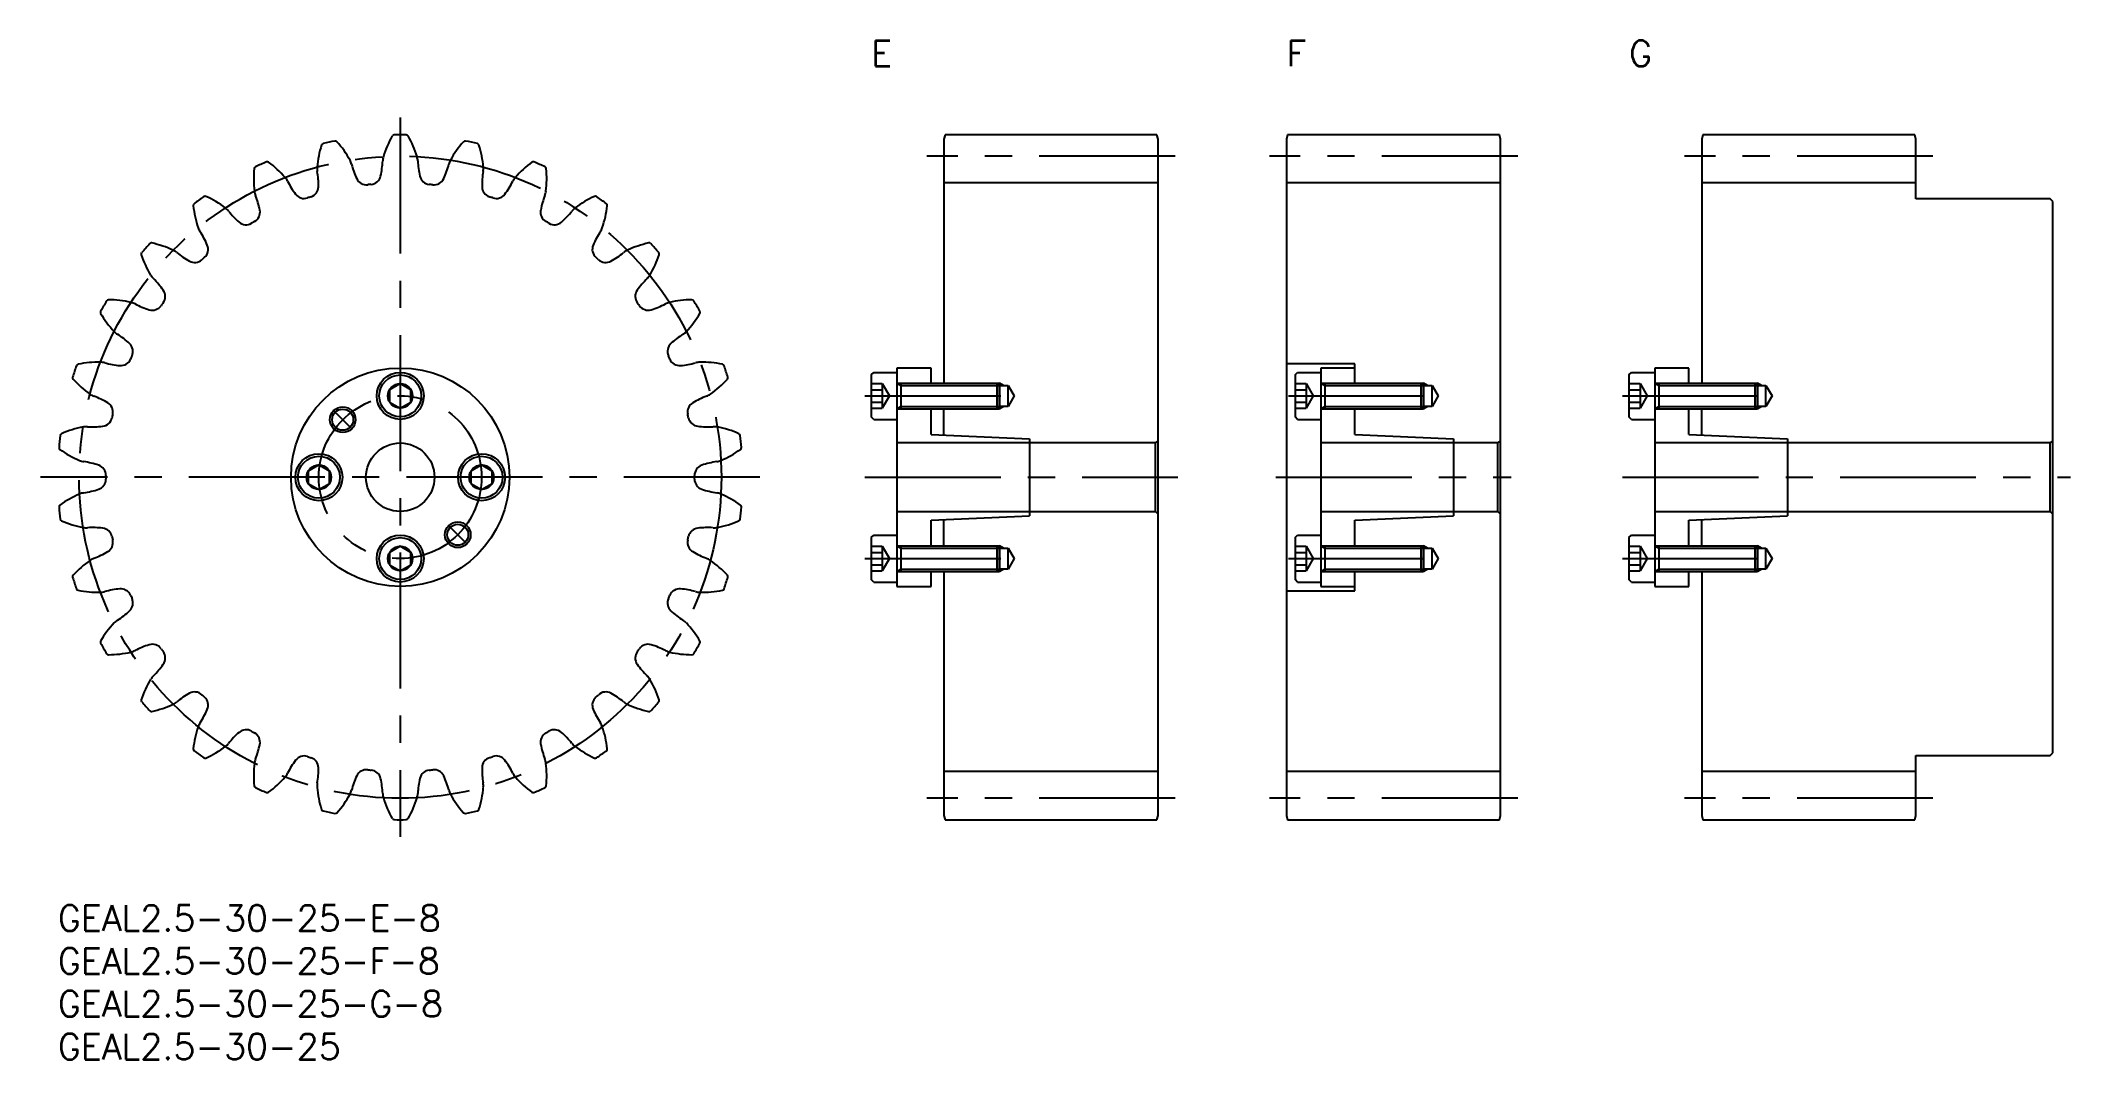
# Model space of a CAD drawing. Extents: x -2 to 235, y -18 to 101.
import ezdxf

# ---------------------------------------------------------------- set-up
doc = ezdxf.new("R2010")
doc.units = 0
doc.header["$LTSCALE"] = 0.5
doc.linetypes.add('CENTER', pattern=[50.8, 31.75, -6.35, 6.35, -6.35])
for name, color, linetype in [('MSM_CENTER', 1, 'CENTER'), ('MSM_CONTINUOUS', 7, 'CONTINUOUS'), ('MSM_NARROW', 5, 'CONTINUOUS'), ('MSM_PART_NUMBER', 7, 'CONTINUOUS')]:
    doc.layers.add(name, color=color, linetype=linetype)
doc.styles.get("Standard").update_dxf_attribs({"font": 'txt.shx', "height": 1, "bigfont": 'bigfont.shx'})

# ---------------------------------------------------------------- blocks, each defined once
blk = doc.blocks.new('*U3')
at = {"layer": 'MSM_PART_NUMBER'}
blk.add_text('GEAL2.5-30-25-F-8', height=3, dxfattribs=at).set_placement((0, -8))
blk = doc.blocks.new('*U4')
at = {"layer": 'MSM_PART_NUMBER'}
blk.add_text('GEAL2.5-30-25-E-8', height=3, dxfattribs=at).set_placement((0, -3))
blk = doc.blocks.new('*U5')
at = {"layer": 'MSM_PART_NUMBER'}
blk.add_text('GEAL2.5-30-25-G-8', height=3, dxfattribs=at).set_placement((0, -13))
blk = doc.blocks.new('*U6')
at = {"layer": 'MSM_PART_NUMBER'}
blk.add_text('E', height=3, dxfattribs=at).set_placement((95, 98))
blk = doc.blocks.new('*U7')
at = {"layer": 'MSM_PART_NUMBER'}
blk.add_text('G', height=3, dxfattribs=at).set_placement((183.5, 98))
blk = doc.blocks.new('*U8')
at = {"layer": 'MSM_PART_NUMBER'}
blk.add_text('GEAL2.5-30-25', height=3, dxfattribs=at).set_placement((0, -18))
blk = doc.blocks.new('*U9')
at = {"layer": 'MSM_PART_NUMBER'}
blk.add_text('F', height=3, dxfattribs=at).set_placement((143.5, 98))

msp = doc.modelspace()

# ---------------------------------------------------------------- linework, layer by layer
at = {"layer": 'MSM_CENTER'}
for p, q in [((40, 92), (40, 8)), ((130.5, 87.5), (101.5, 87.5)), ((170.5, 87.5), (141.5, 87.5)), ((219, 87.5), (190, 87.5)), ((94.25, 59.5), (112.12, 59.5)), ((143.75, 59.5), (161.62, 59.5)), ((182.75, 59.5), (200.62, 59.5)), ((32.17, 57.83), (34.4, 55.6)), ((82, 50), (-2, 50)), ((94.25, 50), (130.83, 50)), ((142.25, 50), (169.75, 50)), ((182.75, 50), (235.05, 50)), ((47.83, 42.17), (45.6, 44.4)), ((94.25, 40.5), (112.12, 40.5)), ((143.75, 40.5), (161.62, 40.5)), ((182.75, 40.5), (200.62, 40.5)), ((130.5, 12.5), (101.5, 12.5)), ((170.5, 12.5), (141.5, 12.5)), ((219, 12.5), (190, 12.5))]:
    msp.add_line(p, q, dxfattribs=at)
for radius in [37.5, 9.5]:
    msp.add_circle((40, 50), radius, dxfattribs=at)
at = {"layer": 'MSM_CONTINUOUS'}
for p, q in [((103.63, 90), (103.5, 89.5)), ((103.5, 89.5), (103.5, 61)), ((128.37, 90), (103.63, 90)), ((128.5, 89.5), (128.37, 90)), ((128.5, 10.5), (128.5, 89.5)), ((143.63, 90), (143.5, 89.5)), ((143.5, 89.5), (143.5, 10.5)), ((168.37, 90), (143.63, 90)), ((168.5, 89.5), (168.37, 90)), ((168.5, 10.5), (168.5, 89.5)), ((192.13, 90), (192, 89.5)), ((192, 89.5), (192, 61)), ((216.87, 90), (192.13, 90)), ((217, 89.5), (216.87, 90)), ((217, 82.5), (217, 89.5)), ((128.5, 84.37), (103.5, 84.37)), ((168.5, 84.37), (143.5, 84.37)), ((217, 84.37), (192, 84.37)), ((232.7, 82.5), (217, 82.5)), ((233, 82.2), (232.7, 82.5)), ((233, 17.8), (233, 82.2)), ((95, 61.95), (95.3, 62.25)), ((95, 61.95), (95, 57.05)), ((95.3, 62.25), (98, 62.25)), ((98, 62.75), (98, 37.25)), ((102, 62.75), (98, 62.75)), ((102, 61), (102, 62.75)), ((151.5, 63.25), (143.5, 63.25)), ((144.5, 61.95), (144.8, 62.25)), ((144.5, 61.95), (144.5, 57.05)), ((144.8, 62.25), (147.5, 62.25)), ((147.5, 62.75), (147.5, 37.25)), ((151.5, 62.75), (147.5, 62.75)), ((151.5, 61), (151.5, 63.25)), ((183.5, 61.95), (183.8, 62.25)), ((183.5, 61.95), (183.5, 57.05)), ((183.8, 62.25), (186.5, 62.25)), ((186.5, 62.75), (186.5, 37.25)), ((190.5, 62.75), (186.5, 62.75)), ((190.5, 61), (190.5, 62.75)), ((40, 60.94), (38.75, 60.22)), ((38.75, 60.22), (38.75, 58.78)), ((41.25, 60.22), (40, 60.94)), ((41.25, 58.78), (41.25, 60.22)), ((95, 60.94), (96.3, 60.94)), ((95, 60.22), (96.3, 60.22)), ((96.3, 60.94), (96.3, 58.06)), ((96.3, 60.94), (97.13, 59.5)), ((97.13, 59.5), (96.3, 58.06)), ((98, 61), (109.73, 61)), ((98.47, 61), (98.47, 58)), ((109.73, 58), (109.73, 61)), ((109.73, 61), (110, 60.73)), ((110, 60.73), (111, 60.73)), ((110, 60.73), (110, 58.27)), ((111, 58.27), (111, 60.73)), ((111, 60.73), (111.71, 59.5)), ((111.71, 59.5), (111, 58.27)), ((144.5, 60.94), (145.8, 60.94)), ((144.5, 60.22), (145.8, 60.22)), ((145.8, 60.94), (145.8, 58.06)), ((145.8, 60.94), (146.63, 59.5)), ((146.63, 59.5), (145.8, 58.06)), ((147.5, 61), (159.23, 61)), ((147.97, 61), (147.97, 58)), ((159.23, 58), (159.23, 61)), ((159.23, 61), (159.5, 60.73)), ((159.5, 60.73), (160.5, 60.73)), ((159.5, 60.73), (159.5, 58.27)), ((160.5, 58.27), (160.5, 60.73)), ((160.5, 60.73), (161.21, 59.5)), ((161.21, 59.5), (160.5, 58.27)), ((183.5, 60.94), (184.8, 60.94)), ((183.5, 60.22), (184.8, 60.22)), ((184.8, 60.94), (184.8, 58.06)), ((184.8, 60.94), (185.63, 59.5)), ((185.63, 59.5), (184.8, 58.06)), ((186.5, 61), (198.23, 61)), ((186.97, 61), (186.97, 58)), ((198.23, 58), (198.23, 61)), ((198.23, 61), (198.5, 60.73)), ((198.5, 60.73), (199.5, 60.73)), ((198.5, 60.73), (198.5, 58.27)), ((199.5, 58.27), (199.5, 60.73)), ((199.5, 60.73), (200.21, 59.5)), ((200.21, 59.5), (199.5, 58.27)), ((38.75, 58.78), (40, 58.06)), ((40, 58.06), (41.25, 58.78)), ((95, 58.78), (96.3, 58.78)), ((95, 58.06), (96.3, 58.06)), ((95.3, 56.75), (95, 57.05)), ((98, 58), (109.73, 58)), ((102, 55), (102, 58)), ((103.5, 54.93), (103.5, 58)), ((110, 58.27), (109.73, 58)), ((111, 58.27), (110, 58.27)), ((144.5, 58.78), (145.8, 58.78)), ((144.5, 58.06), (145.8, 58.06)), ((144.8, 56.75), (144.5, 57.05)), ((147.5, 58), (159.23, 58)), ((151.5, 55), (151.5, 58)), ((159.5, 58.27), (159.23, 58)), ((160.5, 58.27), (159.5, 58.27)), ((183.5, 58.78), (184.8, 58.78)), ((183.5, 58.06), (184.8, 58.06)), ((183.8, 56.75), (183.5, 57.05)), ((186.5, 58), (198.23, 58)), ((190.5, 55), (190.5, 58)), ((192, 54.93), (192, 58)), ((198.5, 58.27), (198.23, 58)), ((199.5, 58.27), (198.5, 58.27)), ((95.3, 56.75), (98, 56.75)), ((102, 55), (113.5, 54.5)), ((144.8, 56.75), (147.5, 56.75)), ((151.5, 55), (163, 54.5)), ((183.8, 56.75), (186.5, 56.75)), ((190.5, 55), (202, 54.5)), ((128.2, 54), (98, 54)), ((113.5, 54.5), (113.5, 45.5)), ((128.5, 54.3), (128.2, 54)), ((128.2, 46), (128.2, 54)), ((168.2, 54), (147.5, 54)), ((163, 54.5), (163, 45.5)), ((168.5, 54.3), (168.2, 54)), ((168.2, 46), (168.2, 54)), ((232.7, 54), (186.5, 54)), ((202, 54.5), (202, 45.5)), ((233, 54.3), (232.7, 54)), ((232.7, 46), (232.7, 54)), ((30.5, 51.44), (29.25, 50.72)), ((29.25, 50.72), (29.25, 49.28)), ((31.75, 50.72), (30.5, 51.44)), ((31.75, 49.28), (31.75, 50.72)), ((49.5, 51.44), (48.25, 50.72)), ((48.25, 50.72), (48.25, 49.28)), ((50.75, 50.72), (49.5, 51.44)), ((50.75, 49.28), (50.75, 50.72)), ((29.25, 49.28), (30.5, 48.56)), ((30.5, 48.56), (31.75, 49.28)), ((48.25, 49.28), (49.5, 48.56)), ((49.5, 48.56), (50.75, 49.28)), ((98, 46), (128.2, 46)), ((102, 45), (113.5, 45.5)), ((103.5, 42), (103.5, 45.07)), ((128.2, 46), (128.5, 45.7)), ((147.5, 46), (168.2, 46)), ((151.5, 45), (163, 45.5)), ((168.2, 46), (168.5, 45.7)), ((186.5, 46), (232.7, 46)), ((190.5, 45), (202, 45.5)), ((192, 42), (192, 45.07)), ((232.7, 46), (233, 45.7)), ((95, 42.95), (95.3, 43.25)), ((95, 42.95), (95, 38.05)), ((95.3, 43.25), (98, 43.25)), ((102, 42), (102, 45)), ((144.5, 42.95), (144.8, 43.25)), ((144.5, 42.95), (144.5, 38.05)), ((144.8, 43.25), (147.5, 43.25)), ((151.5, 42), (151.5, 45)), ((183.5, 42.95), (183.8, 43.25)), ((183.5, 42.95), (183.5, 38.05)), ((183.8, 43.25), (186.5, 43.25)), ((190.5, 42), (190.5, 45)), ((40, 41.94), (38.75, 41.22)), ((38.75, 41.22), (38.75, 39.78)), ((41.25, 41.22), (40, 41.94)), ((41.25, 39.78), (41.25, 41.22)), ((95, 41.94), (96.3, 41.94)), ((95, 41.22), (96.3, 41.22)), ((96.3, 41.94), (96.3, 39.06)), ((96.3, 41.94), (97.13, 40.5)), ((97.13, 40.5), (96.3, 39.06)), ((98, 42), (109.73, 42)), ((98.47, 42), (98.47, 39)), ((109.73, 39), (109.73, 42)), ((109.73, 42), (110, 41.73)), ((110, 41.73), (111, 41.73)), ((110, 41.73), (110, 39.27)), ((111, 39.27), (111, 41.73)), ((111, 41.73), (111.71, 40.5)), ((111.71, 40.5), (111, 39.27)), ((144.5, 41.94), (145.8, 41.94)), ((144.5, 41.22), (145.8, 41.22)), ((145.8, 41.94), (145.8, 39.06)), ((145.8, 41.94), (146.63, 40.5)), ((146.63, 40.5), (145.8, 39.06)), ((147.5, 42), (159.23, 42)), ((147.97, 42), (147.97, 39)), ((159.23, 39), (159.23, 42)), ((159.23, 42), (159.5, 41.73)), ((159.5, 41.73), (160.5, 41.73)), ((159.5, 41.73), (159.5, 39.27)), ((160.5, 39.27), (160.5, 41.73)), ((160.5, 41.73), (161.21, 40.5)), ((161.21, 40.5), (160.5, 39.27)), ((183.5, 41.94), (184.8, 41.94)), ((183.5, 41.22), (184.8, 41.22)), ((184.8, 41.94), (184.8, 39.06)), ((184.8, 41.94), (185.63, 40.5)), ((185.63, 40.5), (184.8, 39.06)), ((186.5, 42), (198.23, 42)), ((186.97, 42), (186.97, 39)), ((198.23, 39), (198.23, 42)), ((198.23, 42), (198.5, 41.73)), ((198.5, 41.73), (199.5, 41.73)), ((198.5, 41.73), (198.5, 39.27)), ((199.5, 39.27), (199.5, 41.73)), ((199.5, 41.73), (200.21, 40.5)), ((200.21, 40.5), (199.5, 39.27)), ((38.75, 39.78), (40, 39.06)), ((40, 39.06), (41.25, 39.78)), ((95, 39.78), (96.3, 39.78)), ((95, 39.06), (96.3, 39.06)), ((95.3, 37.75), (95, 38.05)), ((98, 39), (109.73, 39)), ((102, 37.25), (102, 39)), ((103.5, 39), (103.5, 10.5)), ((110, 39.27), (109.73, 39)), ((111, 39.27), (110, 39.27)), ((144.5, 39.78), (145.8, 39.78)), ((144.5, 39.06), (145.8, 39.06)), ((144.8, 37.75), (144.5, 38.05)), ((147.5, 39), (159.23, 39)), ((151.5, 36.75), (151.5, 39)), ((159.5, 39.27), (159.23, 39)), ((160.5, 39.27), (159.5, 39.27)), ((183.5, 39.78), (184.8, 39.78)), ((183.5, 39.06), (184.8, 39.06)), ((183.8, 37.75), (183.5, 38.05)), ((186.5, 39), (198.23, 39)), ((190.5, 37.25), (190.5, 39)), ((192, 39), (192, 10.5)), ((198.5, 39.27), (198.23, 39)), ((199.5, 39.27), (198.5, 39.27)), ((95.3, 37.75), (98, 37.75)), ((98, 37.25), (102, 37.25)), ((143.5, 36.75), (151.5, 36.75)), ((144.8, 37.75), (147.5, 37.75)), ((147.5, 37.25), (151.5, 37.25)), ((183.8, 37.75), (186.5, 37.75)), ((186.5, 37.25), (190.5, 37.25)), ((217, 10.5), (217, 17.5)), ((217, 17.5), (232.7, 17.5)), ((232.7, 17.5), (233, 17.8)), ((128.5, 15.62), (103.5, 15.62)), ((168.5, 15.62), (143.5, 15.62)), ((217, 15.62), (192, 15.62)), ((103.5, 10.5), (103.63, 10)), ((103.63, 10), (128.37, 10)), ((128.37, 10), (128.5, 10.5)), ((143.5, 10.5), (143.63, 10)), ((143.63, 10), (168.37, 10)), ((168.37, 10), (168.5, 10.5)), ((192, 10.5), (192.13, 10)), ((192.13, 10), (216.87, 10)), ((216.87, 10), (217, 10.5))]:
    msp.add_line(p, q, dxfattribs=at)
for centre, radius in [((40, 50), 12.75), ((40, 59.5), 2.75), ((40, 59.5), 2.45), ((40, 59.5), 1.44), ((33.28, 56.72), 1.23), ((30.5, 50), 2.75), ((30.5, 50), 2.45), ((40, 50), 4), ((49.5, 50), 2.75), ((49.5, 50), 2.45), ((30.5, 50), 1.44), ((49.5, 50), 1.44), ((40, 40.5), 2.75), ((40, 40.5), 2.45), ((46.72, 43.28), 1.23), ((40, 40.5), 1.44)]:
    msp.add_circle(centre, radius, dxfattribs=at)
for centre, radius, start, end in [((42.25, 85.18), 12, 162.4011, 175), ((31.05, 88.73), 0.25, 103.0143, 162.4011), ((40, 50), 40, 100.9858, 103.0142), ((32.43, 89.02), 0.25, 41.5989, 100.9858), ((23.64, 81.22), 12, 29, 41.5989), ((49.51, 83.94), 12, 150.4011, 163), ((39.3, 89.74), 0.25, 91.0142, 150.4011), ((40, 50), 40, 88.9858, 91.0142), ((40.7, 89.74), 0.25, 29.5989, 88.9858), ((30.49, 83.94), 12, 17, 29.5989), ((56.36, 81.22), 12, 138.4011, 151), ((47.57, 89.02), 0.25, 79.0142, 138.4011), ((40, 50), 40, 76.9858, 79.0142), ((48.95, 88.73), 0.25, 17.5989, 76.9858), ((37.75, 85.18), 12, 5, 17.5989), ((34.89, 84.88), 12, 174.4011, 187), ((23.19, 86.02), 0.25, 115.0143, 174.4011), ((40, 50), 40, 112.9858, 115.0142), ((24.48, 86.59), 0.25, 53.5989, 112.9858), ((17.5, 77.14), 12, 41, 53.5989), ((32.34, 86.04), 2.05, 175, 189.4383), ((20.45, 84.07), 10, 359.2219, 9.4383), ((32.34, 86.04), 2.05, 14.5617, 29), ((44, 89.07), 10, 194.5617, 204.7781), ((27.96, 87.39), 10, 347.2219, 357.4383), ((40, 86.85), 2.05, 163, 177.4383), ((40, 86.85), 2.05, 2.5617, 17), ((52.04, 87.39), 10, 182.5617, 192.7781), ((36, 89.07), 10, 335.2219, 345.4383), ((47.66, 86.04), 2.05, 151, 165.4383), ((59.55, 84.07), 10, 170.5617, 180.7781), ((47.66, 86.04), 2.05, 350.5617, 5), ((62.5, 77.14), 12, 126.4011, 139), ((55.52, 86.59), 0.25, 67.0142, 126.4011), ((40, 50), 40, 64.9858, 67.0142), ((56.81, 86.02), 0.25, 5.5989, 64.9858), ((45.11, 84.88), 12, 353, 5.5989), ((25.01, 83.66), 2.05, 187, 201.4383), ((25.01, 83.66), 2.05, 26.5617, 41), ((35.79, 89.05), 10, 206.5617, 216.7781), ((28.78, 83.81), 1.25, 216.7781, 288.3506), ((29.2, 83.95), 1.25, 287.6494, 359.2219), ((36.06, 85.41), 1.25, 204.7781, 276.3506), ((40, 50), 34.38, 95.6494, 96.3506), ((36.49, 85.45), 1.25, 275.6494, 347.2219), ((43.51, 85.45), 1.25, 192.7781, 264.3506), ((40, 50), 34.37, 83.6494, 84.3506), ((43.94, 85.41), 1.25, 263.6494, 335.2219), ((50.8, 83.95), 1.25, 180.7781, 252.3506), ((51.22, 83.81), 1.25, 251.6494, 323.2219), ((44.21, 89.05), 10, 323.2219, 333.4383), ((54.99, 83.66), 2.05, 139, 153.4383), ((54.99, 83.66), 2.05, 338.5617, 353), ((16.07, 81.74), 0.25, 127.0143, 186.4011), ((27.75, 83.05), 12, 186.4011, 199), ((40, 50), 40, 124.9858, 127.0142), ((17.21, 82.57), 0.25, 65.5989, 124.9858), ((12.35, 71.87), 12, 53, 65.5989), ((18.34, 79.81), 2.05, 38.5617, 53), ((27.77, 87.32), 10, 218.5617, 228.7781), ((22.38, 80.96), 1.25, 299.6494, 11.2219), ((13.79, 79.26), 10, 11.2219, 21.4383), ((40, 50), 34.37, 107.6494, 108.3506), ((40, 50), 34.37, 71.6494, 72.3506), ((57.62, 80.96), 1.25, 168.7781, 240.3506), ((66.21, 79.26), 10, 158.5617, 168.7781), ((52.23, 87.32), 10, 311.2219, 321.4383), ((61.66, 79.81), 2.05, 127, 141.4383), ((67.65, 71.87), 12, 114.4011, 127), ((62.79, 82.57), 0.25, 55.0143, 114.401), ((40, 50), 40, 52.9858, 55.0142), ((52.25, 83.05), 12, 341, 353.5989), ((63.93, 81.74), 0.25, 353.5989, 52.9858), ((18.34, 79.81), 2.05, 199, 213.4383), ((8.28, 73.17), 10, 23.2219, 33.4383), ((22, 80.74), 1.25, 228.7781, 300.3506), ((40, 50), 34.38, 119.6494, 120.3506), ((40, 50), 34.38, 59.6494, 60.3506), ((58, 80.74), 1.25, 239.6494, 311.2219), ((71.72, 73.17), 10, 146.5617, 156.7781), ((61.66, 79.81), 2.05, 326.5617, 341), ((9.99, 76.07), 0.25, 139.0143, 198.4011), ((21.14, 79.78), 12, 198.4011, 211), ((40, 50), 40, 136.9858, 139.0142), ((10.94, 77.12), 0.25, 77.5989, 136.9858), ((8.41, 65.64), 12, 65, 77.5989), ((12.62, 74.66), 2.05, 50.5617, 65), ((20.27, 83.96), 10, 230.5617, 240.7781), ((16.32, 76.62), 1.25, 311.6494, 23.2219), ((63.68, 76.62), 1.25, 156.7781, 228.3506), ((59.73, 83.96), 10, 299.2219, 309.4383), ((67.38, 74.66), 2.05, 115, 129.4383), ((71.59, 65.64), 12, 102.4011, 115), ((69.06, 77.12), 0.25, 43.0142, 102.4011), ((58.86, 79.78), 12, 329, 341.5989), ((40, 50), 40, 40.9858, 43.0142), ((70.01, 76.07), 0.25, 341.5989, 40.9858), ((12.62, 74.66), 2.05, 211, 225.4383), ((16, 76.33), 1.25, 240.7781, 312.3506), ((40, 50), 34.38, 131.6494, 132.3506), ((40, 50), 34.38, 47.6494, 48.3506), ((64, 76.33), 1.25, 227.6494, 299.2219), ((67.38, 74.66), 2.05, 314.5617, 329), ((4.16, 66.07), 10, 35.2219, 45.4383), ((11.31, 71.12), 1.25, 323.6494, 35.2219), ((68.69, 71.12), 1.25, 144.7781, 216.3506), ((75.84, 66.07), 10, 134.5617, 144.7781), ((5.23, 69.26), 0.25, 151.0143, 210.401), ((40, 50), 40, 148.9858, 151.0142), ((15.36, 75.21), 12, 210.4011, 223), ((5.93, 70.48), 0.25, 89.5989, 148.9858), ((5.85, 58.73), 12, 77, 89.5989), ((8.09, 68.42), 2.05, 62.5617, 77), ((13.64, 79.12), 10, 242.5617, 252.7781), ((11.05, 70.76), 1.25, 252.7781, 324.3506), ((40, 50), 34.37, 143.6494, 144.3506), ((40, 50), 34.37, 35.6494, 36.3506), ((68.95, 70.76), 1.25, 215.6494, 287.2219), ((66.36, 79.12), 10, 287.2219, 297.4383), ((71.91, 68.42), 2.05, 103, 117.4383), ((74.15, 58.73), 12, 90.4011, 103), ((64.64, 75.21), 12, 317, 329.5989), ((74.07, 70.48), 0.25, 31.0142, 90.4011), ((40, 50), 40, 28.9858, 31.0142), ((74.77, 69.26), 0.25, 329.5989, 28.9858), ((8.09, 68.42), 2.05, 223, 237.4383), ((1.6, 58.27), 10, 47.2219, 57.4383), ((78.4, 58.27), 10, 122.5617, 132.7781), ((71.91, 68.42), 2.05, 302.5617, 317), ((7.54, 64.69), 1.25, 335.6494, 47.2219), ((40, 50), 34.38, 155.6494, 156.3506), ((72.46, 64.69), 1.25, 132.7781, 204.3506), ((40, 50), 34.38, 23.6494, 24.3506), ((1.98, 61.61), 0.25, 163.0142, 222.4011), ((40, 50), 40, 160.9858, 163.0142), ((2.42, 62.95), 0.25, 101.5989, 160.9858), ((4.78, 51.44), 12, 89, 101.5989), ((4.95, 61.39), 2.05, 74.5617, 89), ((8.16, 73), 10, 254.5617, 264.7781), ((7.37, 64.29), 1.25, 264.7781, 336.3506), ((72.63, 64.29), 1.25, 203.6494, 275.2219), ((71.84, 73), 10, 275.2219, 285.4383), ((75.05, 61.39), 2.05, 91, 105.4383), ((75.22, 51.44), 12, 78.4011, 91), ((77.58, 62.95), 0.25, 19.0142, 78.401), ((40, 50), 40, 16.9858, 19.0142), ((78.02, 61.61), 0.25, 317.5989, 16.9858), ((10.66, 69.54), 12, 222.4011, 235), ((4.95, 61.39), 2.05, 235, 249.4383), ((0.72, 50.1), 10, 59.2219, 69.4383), ((79.28, 50.1), 10, 110.5617, 120.7781), ((75.05, 61.39), 2.05, 290.5617, 305), ((69.34, 69.54), 12, 305, 317.5989), ((5.11, 57.19), 1.25, 276.7781, 348.3506), ((5.2, 57.62), 1.25, 347.6494, 59.2219), ((40, 50), 34.38, 167.6494, 168.3506), ((74.8, 57.62), 1.25, 120.7781, 192.3506), ((40, 50), 34.37, 11.6494, 12.3506), ((74.89, 57.19), 1.25, 191.6494, 263.2219), ((40, 50), 40, 172.9858, 175.0142), ((0.55, 54.85), 0.25, 113.5989, 172.9858), ((5.25, 44.09), 12, 101, 113.5989), ((3.35, 53.85), 2.05, 86.5617, 101), ((4.08, 65.88), 10, 266.5617, 276.7781), ((75.92, 65.88), 10, 263.2219, 273.4383), ((76.65, 53.85), 2.05, 79, 93.4383), ((74.75, 44.09), 12, 66.4011, 79), ((79.45, 54.85), 0.25, 7.0142, 66.4011), ((40, 50), 40, 4.9858, 7.0142), ((0.4, 53.45), 0.25, 175.0142, 234.4011), ((7.24, 63.01), 12, 234.4011, 247), ((72.76, 63.01), 12, 293, 305.5989), ((79.6, 53.45), 0.25, 305.5989, 4.9858), ((3.35, 53.85), 2.05, 247, 261.4383), ((1.56, 41.93), 10, 71.2219, 81.4383), ((4.38, 50.22), 1.25, 359.6494, 71.2219), ((4.38, 49.78), 1.25, 288.7781, 0.3506), ((40, 50), 34.38, 179.6494, 180.3506), ((75.62, 50.22), 1.25, 108.7781, 180.3506), ((40, 50), 34.38, 359.6494, 0.3506), ((75.62, 49.78), 1.25, 179.6494, 251.2219), ((78.44, 41.93), 10, 98.5617, 108.7781), ((76.65, 53.85), 2.05, 278.5617, 293), ((7.24, 36.99), 12, 113, 125.5989), ((3.35, 46.15), 2.05, 98.5617, 113), ((1.56, 58.07), 10, 278.5617, 288.7781), ((78.44, 58.07), 10, 251.2219, 261.4383), ((76.65, 46.15), 2.05, 67, 81.4383), ((72.76, 36.99), 12, 54.4011, 67), ((0.4, 46.55), 0.25, 125.5989, 184.9858), ((40, 50), 40, 184.9858, 187.0142), ((0.55, 45.15), 0.25, 187.0142, 246.4011), ((79.45, 45.15), 0.25, 293.5989, 352.9858), ((40, 50), 40, 352.9858, 355.0142), ((79.6, 46.55), 0.25, 355.0142, 54.4011), ((5.25, 55.91), 12, 246.4011, 259), ((3.35, 46.15), 2.05, 259, 273.4383), ((4.08, 34.12), 10, 83.2219, 93.4383), ((5.11, 42.81), 1.25, 11.6494, 83.2219), ((40, 50), 34.37, 191.6494, 192.3506), ((40, 50), 34.37, 347.6494, 348.3506), ((74.89, 42.81), 1.25, 96.7781, 168.3506), ((75.92, 34.12), 10, 86.5617, 96.7781), ((76.65, 46.15), 2.05, 266.5617, 281), ((74.75, 55.91), 12, 281, 293.5989), ((4.95, 38.61), 2.05, 110.5617, 125), ((0.72, 49.9), 10, 290.5617, 300.7781), ((5.2, 42.38), 1.25, 300.7781, 12.3506), ((74.8, 42.38), 1.25, 167.6494, 239.2219), ((79.28, 49.9), 10, 239.2219, 249.4383), ((75.05, 38.61), 2.05, 55, 69.4383), ((1.98, 38.39), 0.25, 137.5989, 196.9858), ((40, 50), 40, 196.9858, 199.0142), ((10.66, 30.46), 12, 125, 137.5989), ((69.34, 30.46), 12, 42.4011, 55), ((40, 50), 40, 340.9858, 343.0142), ((78.02, 38.39), 0.25, 343.0142, 42.4011), ((2.42, 37.05), 0.25, 199.0142, 258.4011), ((4.78, 48.56), 12, 258.4011, 271), ((4.95, 38.61), 2.05, 271, 285.4383), ((8.16, 27), 10, 95.2219, 105.4383), ((7.37, 35.71), 1.25, 23.6494, 95.2219), ((7.54, 35.31), 1.25, 312.7781, 24.3506), ((40, 50), 34.37, 203.6494, 204.3506), ((72.46, 35.31), 1.25, 155.6494, 227.2219), ((40, 50), 34.37, 335.6494, 336.3506), ((72.63, 35.71), 1.25, 84.7781, 156.3506), ((71.84, 27), 10, 74.5617, 84.7781), ((75.05, 38.61), 2.05, 254.5617, 269), ((75.22, 48.56), 12, 269, 281.5989), ((77.58, 37.05), 0.25, 281.5989, 340.9858), ((8.09, 31.58), 2.05, 122.5617, 137), ((1.6, 41.73), 10, 302.5617, 312.7781), ((78.4, 41.73), 10, 227.2219, 237.4383), ((71.91, 31.58), 2.05, 43, 57.4383), ((5.23, 30.74), 0.25, 149.5989, 208.9858), ((15.36, 24.79), 12, 137, 149.5989), ((64.64, 24.79), 12, 30.4011, 43), ((74.77, 30.74), 0.25, 331.0142, 30.4011), ((40, 50), 40, 208.9858, 211.0142), ((5.93, 29.52), 0.25, 211.0142, 270.4011), ((5.85, 41.27), 12, 270.4011, 283), ((8.09, 31.58), 2.05, 283, 297.4383), ((13.64, 20.88), 10, 107.2219, 117.4383), ((11.05, 29.24), 1.25, 35.6494, 107.2219), ((40, 50), 34.37, 215.6494, 216.3506), ((11.31, 28.88), 1.25, 324.7781, 36.3506), ((68.69, 28.88), 1.25, 143.6494, 215.2219), ((40, 50), 34.38, 323.6494, 324.3506), ((68.95, 29.24), 1.25, 72.7781, 144.3506), ((66.36, 20.88), 10, 62.5617, 72.7781), ((71.91, 31.58), 2.05, 242.5617, 257), ((74.15, 41.27), 12, 257, 269.5989), ((74.07, 29.52), 0.25, 269.5989, 328.9858), ((40, 50), 40, 328.9858, 331.0142), ((21.14, 20.22), 12, 149, 161.5989), ((12.62, 25.34), 2.05, 134.5617, 149), ((4.16, 33.93), 10, 314.5617, 324.7781), ((75.84, 33.93), 10, 215.2219, 225.4383), ((67.38, 25.34), 2.05, 31, 45.4383), ((58.86, 20.22), 12, 18.4011, 31), ((9.99, 23.93), 0.25, 161.5989, 220.9858), ((40, 50), 40, 220.9858, 223.0142), ((12.62, 25.34), 2.05, 295, 309.4383), ((20.27, 16.04), 10, 119.2219, 129.4383), ((16, 23.67), 1.25, 47.6494, 119.2219), ((40, 50), 34.37, 227.6494, 228.3506), ((16.32, 23.38), 1.25, 336.7781, 48.3506), ((63.68, 23.38), 1.25, 131.6494, 203.2219), ((40, 50), 34.38, 311.6494, 312.3506), ((64, 23.67), 1.25, 60.7781, 132.3506), ((59.73, 16.04), 10, 50.5617, 60.7781), ((67.38, 25.34), 2.05, 230.5617, 245), ((40, 50), 40, 316.9858, 319.0142), ((70.01, 23.93), 0.25, 319.0142, 18.4011), ((10.94, 22.88), 0.25, 223.0142, 282.4011), ((8.41, 34.36), 12, 282.4011, 295), ((8.28, 26.83), 10, 326.5617, 336.7781), ((71.72, 26.83), 10, 203.2219, 213.4383), ((71.59, 34.36), 12, 245, 257.5989), ((69.06, 22.88), 0.25, 257.5989, 316.9858), ((27.75, 16.95), 12, 161, 173.5989), ((18.34, 20.19), 2.05, 146.5617, 161), ((27.77, 12.68), 10, 131.2219, 141.4383), ((22, 19.26), 1.25, 59.6494, 131.2219), ((40, 50), 34.38, 239.6494, 240.3506), ((22.38, 19.04), 1.25, 348.7781, 60.3506), ((57.62, 19.04), 1.25, 119.6494, 191.2219), ((40, 50), 34.37, 299.6494, 300.3506), ((58, 19.26), 1.25, 48.7781, 120.3506), ((52.23, 12.68), 10, 38.5617, 48.7781), ((61.66, 20.19), 2.05, 19, 33.4383), ((52.25, 16.95), 12, 6.4011, 19), ((16.07, 18.26), 0.25, 173.5989, 232.9858), ((40, 50), 40, 232.9858, 235.0142), ((17.21, 17.43), 0.25, 235.0142, 294.4011), ((12.35, 28.13), 12, 294.4011, 307), ((18.34, 20.19), 2.05, 307, 321.4383), ((25.01, 16.34), 2.05, 158.5617, 173), ((13.79, 20.74), 10, 338.5617, 348.7781), ((35.79, 10.95), 10, 143.2219, 153.4383), ((28.78, 16.19), 1.25, 71.6494, 143.2219), ((40, 50), 34.38, 251.6494, 252.3506), ((29.2, 16.05), 1.25, 0.7781, 72.3506), ((50.8, 16.05), 1.25, 107.6494, 179.2219), ((40, 50), 34.37, 287.6494, 288.3506), ((51.22, 16.19), 1.25, 36.7781, 108.3506), ((44.21, 10.95), 10, 26.5617, 36.7781), ((66.21, 20.74), 10, 191.2219, 201.4383), ((54.99, 16.34), 2.05, 7, 21.4383), ((61.66, 20.19), 2.05, 218.5617, 233), ((67.65, 28.13), 12, 233, 245.5989), ((62.79, 17.43), 0.25, 245.5989, 304.9858), ((40, 50), 40, 304.9858, 307.0142), ((63.93, 18.26), 0.25, 307.0142, 6.4011), ((34.89, 15.12), 12, 173, 185.5989), ((17.5, 22.86), 12, 306.4011, 319), ((25.01, 16.34), 2.05, 319, 333.4383), ((32.34, 13.96), 2.05, 170.5617, 185), ((20.45, 15.93), 10, 350.5617, 0.7781), ((44, 10.93), 10, 155.2219, 165.4383), ((36.06, 14.59), 1.25, 83.6494, 155.2219), ((40, 50), 34.38, 263.6494, 264.3506), ((36.49, 14.55), 1.25, 12.7781, 84.3506), ((27.96, 12.61), 10, 2.5617, 12.7781), ((52.04, 12.61), 10, 167.2219, 177.4383), ((43.51, 14.55), 1.25, 95.6494, 167.2219), ((40, 50), 34.38, 275.6494, 276.3506), ((43.94, 14.59), 1.25, 24.7781, 96.3506), ((36, 10.93), 10, 14.5617, 24.7781), ((59.55, 15.93), 10, 179.2219, 189.4383), ((47.66, 13.96), 2.05, 355, 9.4383), ((54.99, 16.34), 2.05, 206.5617, 221), ((62.5, 22.86), 12, 221, 233.5989), ((45.11, 15.12), 12, 354.4011, 7), ((23.19, 13.98), 0.25, 185.5989, 244.9858), ((40, 50), 40, 244.9858, 247.0142), ((24.48, 13.41), 0.25, 247.0143, 306.4011), ((42.25, 14.82), 12, 185, 197.5989), ((23.64, 18.78), 12, 318.4011, 331), ((32.34, 13.96), 2.05, 331, 345.4383), ((40, 13.15), 2.05, 182.5617, 197), ((49.51, 16.06), 12, 197, 209.5989), ((30.49, 16.06), 12, 330.4011, 343), ((40, 13.15), 2.05, 343, 357.4383), ((47.66, 13.96), 2.05, 194.5617, 209), ((56.36, 18.78), 12, 209, 221.5989), ((37.75, 14.82), 12, 342.4011, 355), ((55.52, 13.41), 0.25, 233.5989, 292.9858), ((40, 50), 40, 292.9858, 295.0142), ((56.81, 13.98), 0.25, 295.0142, 354.4011), ((31.05, 11.27), 0.25, 197.5989, 256.9858), ((40, 50), 40, 256.9858, 259.0142), ((32.43, 10.98), 0.25, 259.0142, 318.4011), ((39.3, 10.26), 0.25, 209.5989, 268.9858), ((40, 50), 40, 268.9858, 271.0142), ((40.7, 10.26), 0.25, 271.0142, 330.4011), ((47.57, 10.98), 0.25, 221.5989, 280.9858), ((40, 50), 40, 280.9858, 283.0142), ((48.95, 11.27), 0.25, 283.0142, 342.4011)]:
    msp.add_arc(centre, radius, start, end, dxfattribs=at)
at = {"layer": 'MSM_NARROW'}
for p, q in [((98, 61), (98.47, 60.73)), ((98.47, 60.73), (110, 60.73)), ((109.73, 61), (110, 61)), ((110, 58), (110, 61)), ((110.47, 60.73), (110, 61)), ((147.5, 61), (147.97, 60.73)), ((147.97, 60.73), (159.5, 60.73)), ((159.23, 61), (159.5, 61)), ((159.5, 58), (159.5, 61)), ((159.97, 60.73), (159.5, 61)), ((186.5, 61), (186.97, 60.73)), ((186.97, 60.73), (198.5, 60.73)), ((198.23, 61), (198.5, 61)), ((198.5, 58), (198.5, 61)), ((198.97, 60.73), (198.5, 61)), ((98, 58), (98.47, 58.27)), ((98.47, 58.27), (110, 58.27)), ((109.73, 58), (110, 58)), ((110.47, 58.27), (110, 58)), ((147.5, 58), (147.97, 58.27)), ((147.97, 58.27), (159.5, 58.27)), ((159.23, 58), (159.5, 58)), ((159.97, 58.27), (159.5, 58)), ((186.5, 58), (186.97, 58.27)), ((186.97, 58.27), (198.5, 58.27)), ((198.23, 58), (198.5, 58)), ((198.97, 58.27), (198.5, 58)), ((98, 42), (98.47, 41.73)), ((98.47, 41.73), (110, 41.73)), ((109.73, 42), (110, 42)), ((110, 39), (110, 42)), ((110.47, 41.73), (110, 42)), ((147.5, 42), (147.97, 41.73)), ((147.97, 41.73), (159.5, 41.73)), ((159.23, 42), (159.5, 42)), ((159.5, 39), (159.5, 42)), ((159.97, 41.73), (159.5, 42)), ((186.5, 42), (186.97, 41.73)), ((186.97, 41.73), (198.5, 41.73)), ((198.23, 42), (198.5, 42)), ((198.5, 39), (198.5, 42)), ((198.97, 41.73), (198.5, 42)), ((98, 39), (98.47, 39.27)), ((98.47, 39.27), (110, 39.27)), ((109.73, 39), (110, 39)), ((110.47, 39.27), (110, 39)), ((147.5, 39), (147.97, 39.27)), ((147.97, 39.27), (159.5, 39.27)), ((159.23, 39), (159.5, 39)), ((159.97, 39.27), (159.5, 39)), ((186.5, 39), (186.97, 39.27)), ((186.97, 39.27), (198.5, 39.27)), ((198.23, 39), (198.5, 39)), ((198.97, 39.27), (198.5, 39))]:
    msp.add_line(p, q, dxfattribs=at)
for centre in [(33.28, 56.72), (46.72, 43.28)]:
    msp.add_circle(centre, 1.5, dxfattribs=at)

# ---------------------------------------------------------------- block references
at = {"layer": 'MSM_CONTINUOUS'}
for name in ['*U6', '*U9', '*U7', '*U4', '*U3', '*U5', '*U8']:
    msp.add_blockref(name, (0, 0), dxfattribs=at)

doc.saveas('drawing.dxf')
